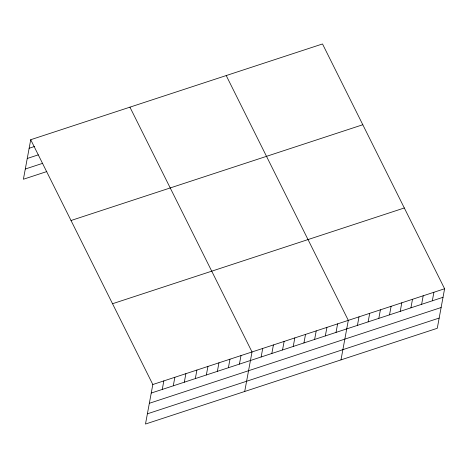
<?xml version="1.0" encoding="UTF-8"?>
<svg xmlns="http://www.w3.org/2000/svg" width="468" height="468" viewBox="0 0 468 468"><rect width="100%" height="100%" fill="white"/><g stroke="black" fill="none" stroke-linecap="round" stroke-linejoin="round"><path stroke-width="0.7" d="M30.724 139.716L152.82 384.52L145.489 424.043L437.276 328.284L444.6 288.756L322.51 43.957L30.724 139.716L23.4 179.244L46.823 171.557M162.256 389.44L163.841 380.899M173.283 385.819L174.862 377.284M184.304 382.204L185.884 373.669M195.326 378.589L196.911 370.048M206.347 374.967L207.932 366.432M217.374 371.352L218.954 362.811M228.396 367.731L229.975 359.196M239.417 364.116L241.002 355.581M244.7 391.488L252.024 351.959L129.934 107.16M261.138 356.985L262.724 348.449M271.838 353.475L273.423 344.939M282.537 349.965L284.117 341.424M293.237 346.455L294.817 337.914M303.937 342.939L305.516 334.404M314.631 339.429L316.216 330.894M325.33 335.919L326.916 327.384M336.03 332.409L337.615 323.868M340.985 359.886L348.309 320.358L226.219 75.559M357.429 325.383L359.009 316.848M368.129 321.873L369.708 313.338M378.828 318.363L380.408 309.822M389.522 314.853L391.108 306.312M400.222 311.337L401.807 302.802M410.922 307.827L412.501 299.292M421.621 304.317L423.201 295.782M432.321 300.807L433.9 292.266M29.145 148.257L34.655 146.449M27.249 158.482L38.271 154.861M25.295 169.018L42.518 163.367M71.019 220.504L362.799 124.74M112.525 303.732L404.311 207.973M152.82 384.52L444.6 288.756M151.234 393.056L443.02 297.297M149.339 403.281L441.125 307.523M147.385 413.817L439.171 318.059"/></g></svg>
